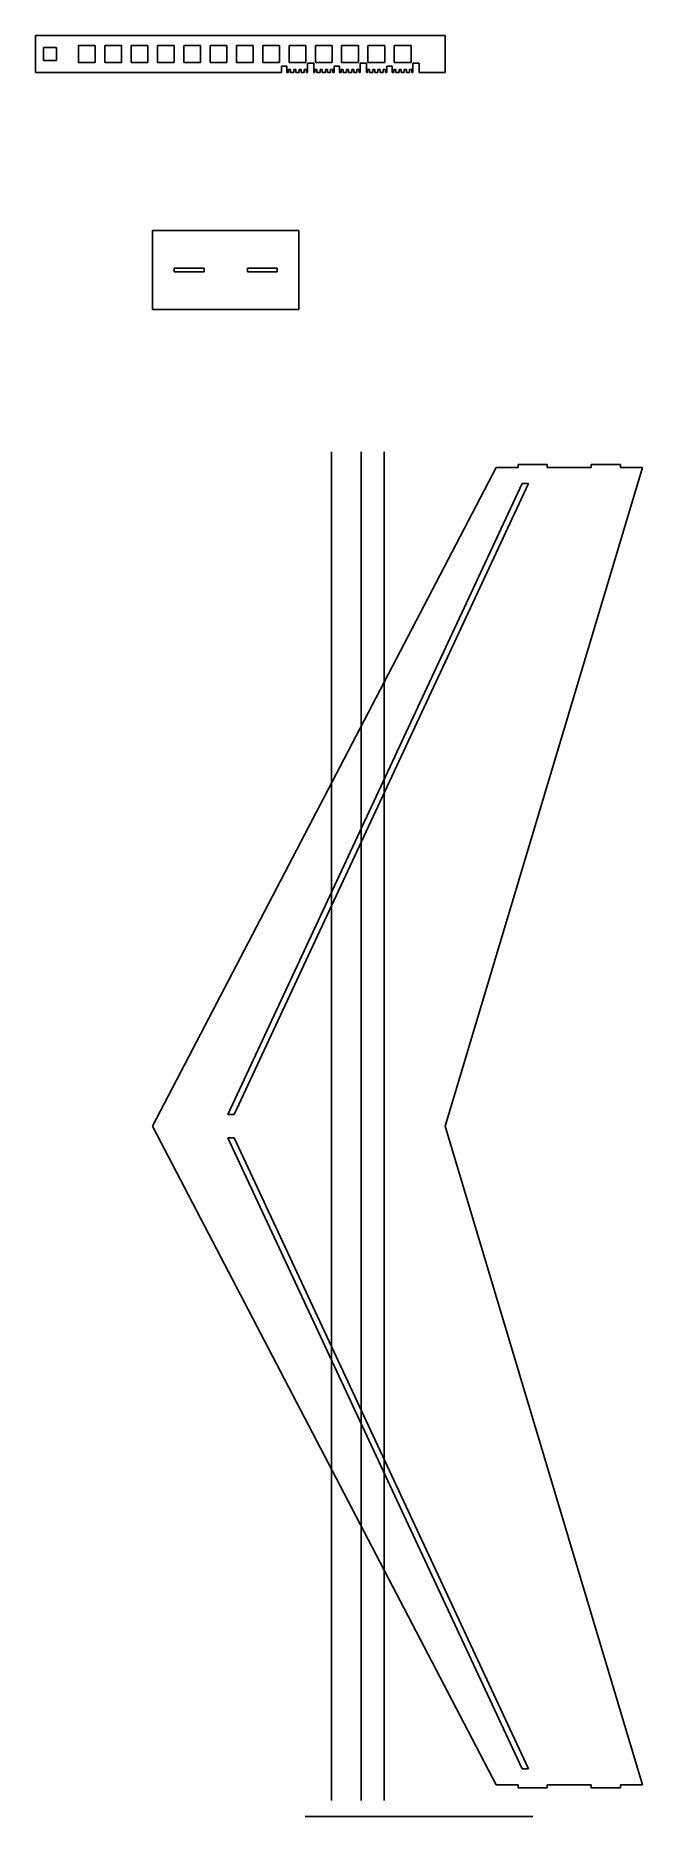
# Model space of a CAD drawing. Header units: millimetres. Extents: x -22 to 93, y -131 to 207.
import ezdxf

# ---------------------------------------------------------------- set-up
doc = ezdxf.new("R2010")
doc.units = ezdxf.units.MM
for name, color, linetype in [('FIN_OUTLINE', 3, 'CONTINUOUS'), ('FIN_SLOT', 1, 'CONTINUOUS'), ('REFERENCE', 8, 'CONTINUOUS'), ('RIB_OUTLINE', 6, 'CONTINUOUS'), ('STICK_OUTLINE', 5, 'CONTINUOUS'), ('WING_OUTLINE', 7, 'CONTINUOUS')]:
    doc.layers.add(name, color=color, linetype=linetype)

msp = doc.modelspace()

# ---------------------------------------------------------------- linework, layer by layer
at = {"layer": 'FIN_OUTLINE'}
for p, q in [((0, 170), (27.7778, 170)), ((0, 155), (0, 170)), ((27.7778, 155), (27.7778, 170)), ((0, 155), (27.7778, 155))]:
    msp.add_line(p, q, dxfattribs=at)
at = {"layer": 'FIN_SLOT'}
for p, q in [((4.1167, 162.85), (9.7722, 162.85)), ((4.1167, 162.15), (4.1167, 162.85)), ((9.7722, 162.15), (9.7722, 162.85)), ((18.0056, 162.85), (23.6611, 162.85)), ((18.0056, 162.15), (18.0056, 162.85)), ((23.6611, 162.15), (23.6611, 162.85)), ((4.1167, 162.15), (9.7722, 162.15)), ((18.0056, 162.15), (23.6611, 162.15))]:
    msp.add_line(p, q, dxfattribs=at)
at = {"layer": 'REFERENCE'}
for p, q in [((34, -128), (34, 128)), ((39.6285, -128), (39.6285, 128)), ((44, -128), (44, 128)), ((28.9924, -131), (72.2023, -131))]:
    msp.add_line(p, q, dxfattribs=at)
at = {"layer": 'RIB_OUTLINE'}
for p, q in [((70.1784, 122), (14.3148, 2.2)), ((15.5148, 2.2), (71.3784, 122)), ((71.3784, 122), (70.1784, 122)), ((14.3148, 2.2), (15.5148, 2.2)), ((14.3148, -2.2), (70.1784, -122)), ((15.5148, -2.2), (14.3148, -2.2)), ((71.3784, -122), (15.5148, -2.2)), ((70.1784, -122), (71.3784, -122))]:
    msp.add_line(p, q, dxfattribs=at)
at = {"layer": 'STICK_OUTLINE'}
for p, q in [((-22.2222, 207), (55.5556, 207)), ((-22.2222, 200), (-22.2222, 207)), ((55.5556, 200), (55.5556, 207)), ((-20.7222, 204.75), (-18.2222, 204.75)), ((-20.7222, 202.25), (-20.7222, 204.75)), ((-18.2222, 202.25), (-18.2222, 204.75)), ((-14.1, 205.1), (-10.9, 205.1)), ((-14.1, 201.9), (-14.1, 205.1)), ((-10.9, 201.9), (-10.9, 205.1)), ((-9.1, 205.1), (-5.9, 205.1)), ((-9.1, 201.9), (-9.1, 205.1)), ((-5.9, 201.9), (-5.9, 205.1)), ((-4.1, 205.1), (-0.9, 205.1)), ((-4.1, 201.9), (-4.1, 205.1)), ((-0.9, 201.9), (-0.9, 205.1)), ((0.9, 205.1), (4.1, 205.1)), ((0.9, 201.9), (0.9, 205.1)), ((4.1, 201.9), (4.1, 205.1)), ((5.9, 205.1), (9.1, 205.1)), ((5.9, 201.9), (5.9, 205.1)), ((9.1, 201.9), (9.1, 205.1)), ((10.9, 205.1), (14.1, 205.1)), ((10.9, 201.9), (10.9, 205.1)), ((14.1, 201.9), (14.1, 205.1)), ((15.9, 205.1), (19.1, 205.1)), ((15.9, 201.9), (15.9, 205.1)), ((19.1, 201.9), (19.1, 205.1)), ((20.9, 205.1), (24.1, 205.1)), ((20.9, 201.9), (20.9, 205.1)), ((24.1, 201.9), (24.1, 205.1)), ((25.9, 205.1), (29.1, 205.1)), ((25.9, 201.9), (25.9, 205.1)), ((29.1, 201.9), (29.1, 205.1)), ((30.9, 205.1), (34.1, 205.1)), ((30.9, 201.9), (30.9, 205.1)), ((34.1, 201.9), (34.1, 205.1)), ((35.9, 205.1), (39.1, 205.1)), ((35.9, 201.9), (35.9, 205.1)), ((39.1, 201.9), (39.1, 205.1)), ((40.9, 205.1), (44.1, 205.1)), ((40.9, 201.9), (40.9, 205.1)), ((44.1, 201.9), (44.1, 205.1)), ((45.9, 205.1), (49.1, 205.1)), ((45.9, 201.9), (45.9, 205.1)), ((49.1, 201.9), (49.1, 205.1)), ((-22.2222, 200), (24.5, 200)), ((-20.7222, 202.25), (-18.2222, 202.25)), ((-14.1, 201.9), (-10.9, 201.9)), ((-9.1, 201.9), (-5.9, 201.9)), ((-4.1, 201.9), (-0.9, 201.9)), ((0.9, 201.9), (4.1, 201.9)), ((5.9, 201.9), (9.1, 201.9)), ((10.9, 201.9), (14.1, 201.9)), ((15.9, 201.9), (19.1, 201.9)), ((20.9, 201.9), (24.1, 201.9)), ((24.5, 201.2), (25.5, 201.2)), ((24.5, 200), (24.5, 201.2)), ((25.5, 200), (25.5, 201.2)), ((25.5, 200), (25.8, 200)), ((25.8, 200.6), (26.2, 200.6)), ((25.8, 200), (25.8, 200.6)), ((25.9, 201.9), (29.1, 201.9)), ((26.2, 200), (26.2, 200.6)), ((26.2, 200), (26.8, 200)), ((26.8, 200.6), (27.2, 200.6)), ((26.8, 200), (26.8, 200.6)), ((27.2, 200), (27.2, 200.6)), ((27.2, 200), (27.8, 200)), ((27.8, 200.6), (28.2, 200.6)), ((27.8, 200), (27.8, 200.6)), ((28.2, 200), (28.2, 200.6)), ((28.2, 200), (28.8, 200)), ((28.8, 200.6), (29.2, 200.6)), ((28.8, 200), (28.8, 200.6)), ((29.2, 200), (29.2, 200.6)), ((29.2, 200), (29.4, 200)), ((29.4, 201.8), (30.6, 201.8)), ((29.4, 200), (29.4, 201.8)), ((30.6, 200), (30.6, 201.8)), ((30.6, 200), (30.8, 200)), ((30.8, 200.6), (31.2, 200.6)), ((30.8, 200), (30.8, 200.6)), ((30.9, 201.9), (34.1, 201.9)), ((31.2, 200), (31.2, 200.6)), ((31.2, 200), (31.8, 200)), ((31.8, 200.6), (32.2, 200.6)), ((31.8, 200), (31.8, 200.6)), ((32.2, 200), (32.2, 200.6)), ((32.2, 200), (32.8, 200)), ((32.8, 200.6), (33.2, 200.6)), ((32.8, 200), (32.8, 200.6)), ((33.2, 200), (33.2, 200.6)), ((33.2, 200), (33.8, 200)), ((33.8, 200.6), (34.2, 200.6)), ((33.8, 200), (33.8, 200.6)), ((34.2, 200), (34.2, 200.6)), ((34.2, 200), (34.5, 200)), ((34.5, 201.2), (35.5, 201.2)), ((34.5, 200), (34.5, 201.2)), ((35.5, 200), (35.5, 201.2)), ((35.5, 200), (35.8, 200)), ((35.8, 200.6), (36.2, 200.6)), ((35.8, 200), (35.8, 200.6)), ((35.9, 201.9), (39.1, 201.9)), ((36.2, 200), (36.2, 200.6)), ((36.2, 200), (36.8, 200)), ((36.8, 200.6), (37.2, 200.6)), ((36.8, 200), (36.8, 200.6)), ((37.2, 200), (37.2, 200.6)), ((37.2, 200), (37.8, 200)), ((37.8, 200.6), (38.2, 200.6)), ((37.8, 200), (37.8, 200.6)), ((38.2, 200), (38.2, 200.6)), ((38.2, 200), (38.8, 200)), ((38.8, 200.6), (39.2, 200.6)), ((38.8, 200), (38.8, 200.6)), ((39.2, 200), (39.2, 200.6)), ((39.2, 200), (39.4, 200)), ((39.4, 201.8), (40.6, 201.8)), ((39.4, 200), (39.4, 201.8)), ((40.6, 200), (40.6, 201.8)), ((40.6, 200), (40.8, 200)), ((40.8, 200.6), (41.2, 200.6)), ((40.8, 200), (40.8, 200.6)), ((40.9, 201.9), (44.1, 201.9)), ((41.2, 200), (41.2, 200.6)), ((41.2, 200), (41.8, 200)), ((41.8, 200.6), (42.2, 200.6)), ((41.8, 200), (41.8, 200.6)), ((42.2, 200), (42.2, 200.6)), ((42.2, 200), (42.8, 200)), ((42.8, 200.6), (43.2, 200.6)), ((42.8, 200), (42.8, 200.6)), ((43.2, 200), (43.2, 200.6)), ((43.2, 200), (43.8, 200)), ((43.8, 200.6), (44.2, 200.6)), ((43.8, 200), (43.8, 200.6)), ((44.2, 200), (44.2, 200.6)), ((44.2, 200), (44.5, 200)), ((44.5, 201.2), (45.5, 201.2)), ((44.5, 200), (44.5, 201.2)), ((45.5, 200), (45.5, 201.2)), ((45.5, 200), (45.8, 200)), ((45.8, 200.6), (46.2, 200.6)), ((45.8, 200), (45.8, 200.6)), ((45.9, 201.9), (49.1, 201.9)), ((46.2, 200), (46.2, 200.6)), ((46.2, 200), (46.8, 200)), ((46.8, 200.6), (47.2, 200.6)), ((46.8, 200), (46.8, 200.6)), ((47.2, 200), (47.2, 200.6)), ((47.2, 200), (47.8, 200)), ((47.8, 200.6), (48.2, 200.6)), ((47.8, 200), (47.8, 200.6)), ((48.2, 200), (48.2, 200.6)), ((48.2, 200), (48.8, 200)), ((48.8, 200.6), (49.2, 200.6)), ((48.8, 200), (48.8, 200.6)), ((49.2, 200), (49.2, 200.6)), ((49.2, 200), (49.4, 200)), ((49.4, 201.8), (50.6, 201.8)), ((49.4, 200), (49.4, 201.8)), ((50.6, 200), (50.6, 201.8)), ((50.6, 200), (55.5556, 200))]:
    msp.add_line(p, q, dxfattribs=at)
at = {"layer": 'WING_OUTLINE'}
for p, q in [((74.9551, 125.6), (69.3996, 125.6)), ((69.3996, 125.6), (69.3996, 125)), ((74.9551, 125), (74.9551, 125.6)), ((88.844, 125.6), (83.2885, 125.6)), ((83.2885, 125.6), (83.2885, 125)), ((88.844, 125), (88.844, 125.6)), ((65.2329, 125), (0, 0)), ((55.5556, 0), (93.0107, 125)), ((69.3996, 125), (65.2329, 125)), ((83.2885, 125), (74.9551, 125)), ((93.0107, 125), (88.844, 125)), ((0, 0), (65.2329, -125)), ((93.0107, -125), (55.5556, 0)), ((65.2329, -125), (69.3996, -125)), ((69.3996, -125), (69.3996, -125.6)), ((74.9551, -125.6), (74.9551, -125)), ((74.9551, -125), (83.2885, -125)), ((83.2885, -125), (83.2885, -125.6)), ((88.844, -125.6), (88.844, -125)), ((88.844, -125), (93.0107, -125)), ((69.3996, -125.6), (74.9551, -125.6)), ((83.2885, -125.6), (88.844, -125.6))]:
    msp.add_line(p, q, dxfattribs=at)

doc.saveas('drawing.dxf')
